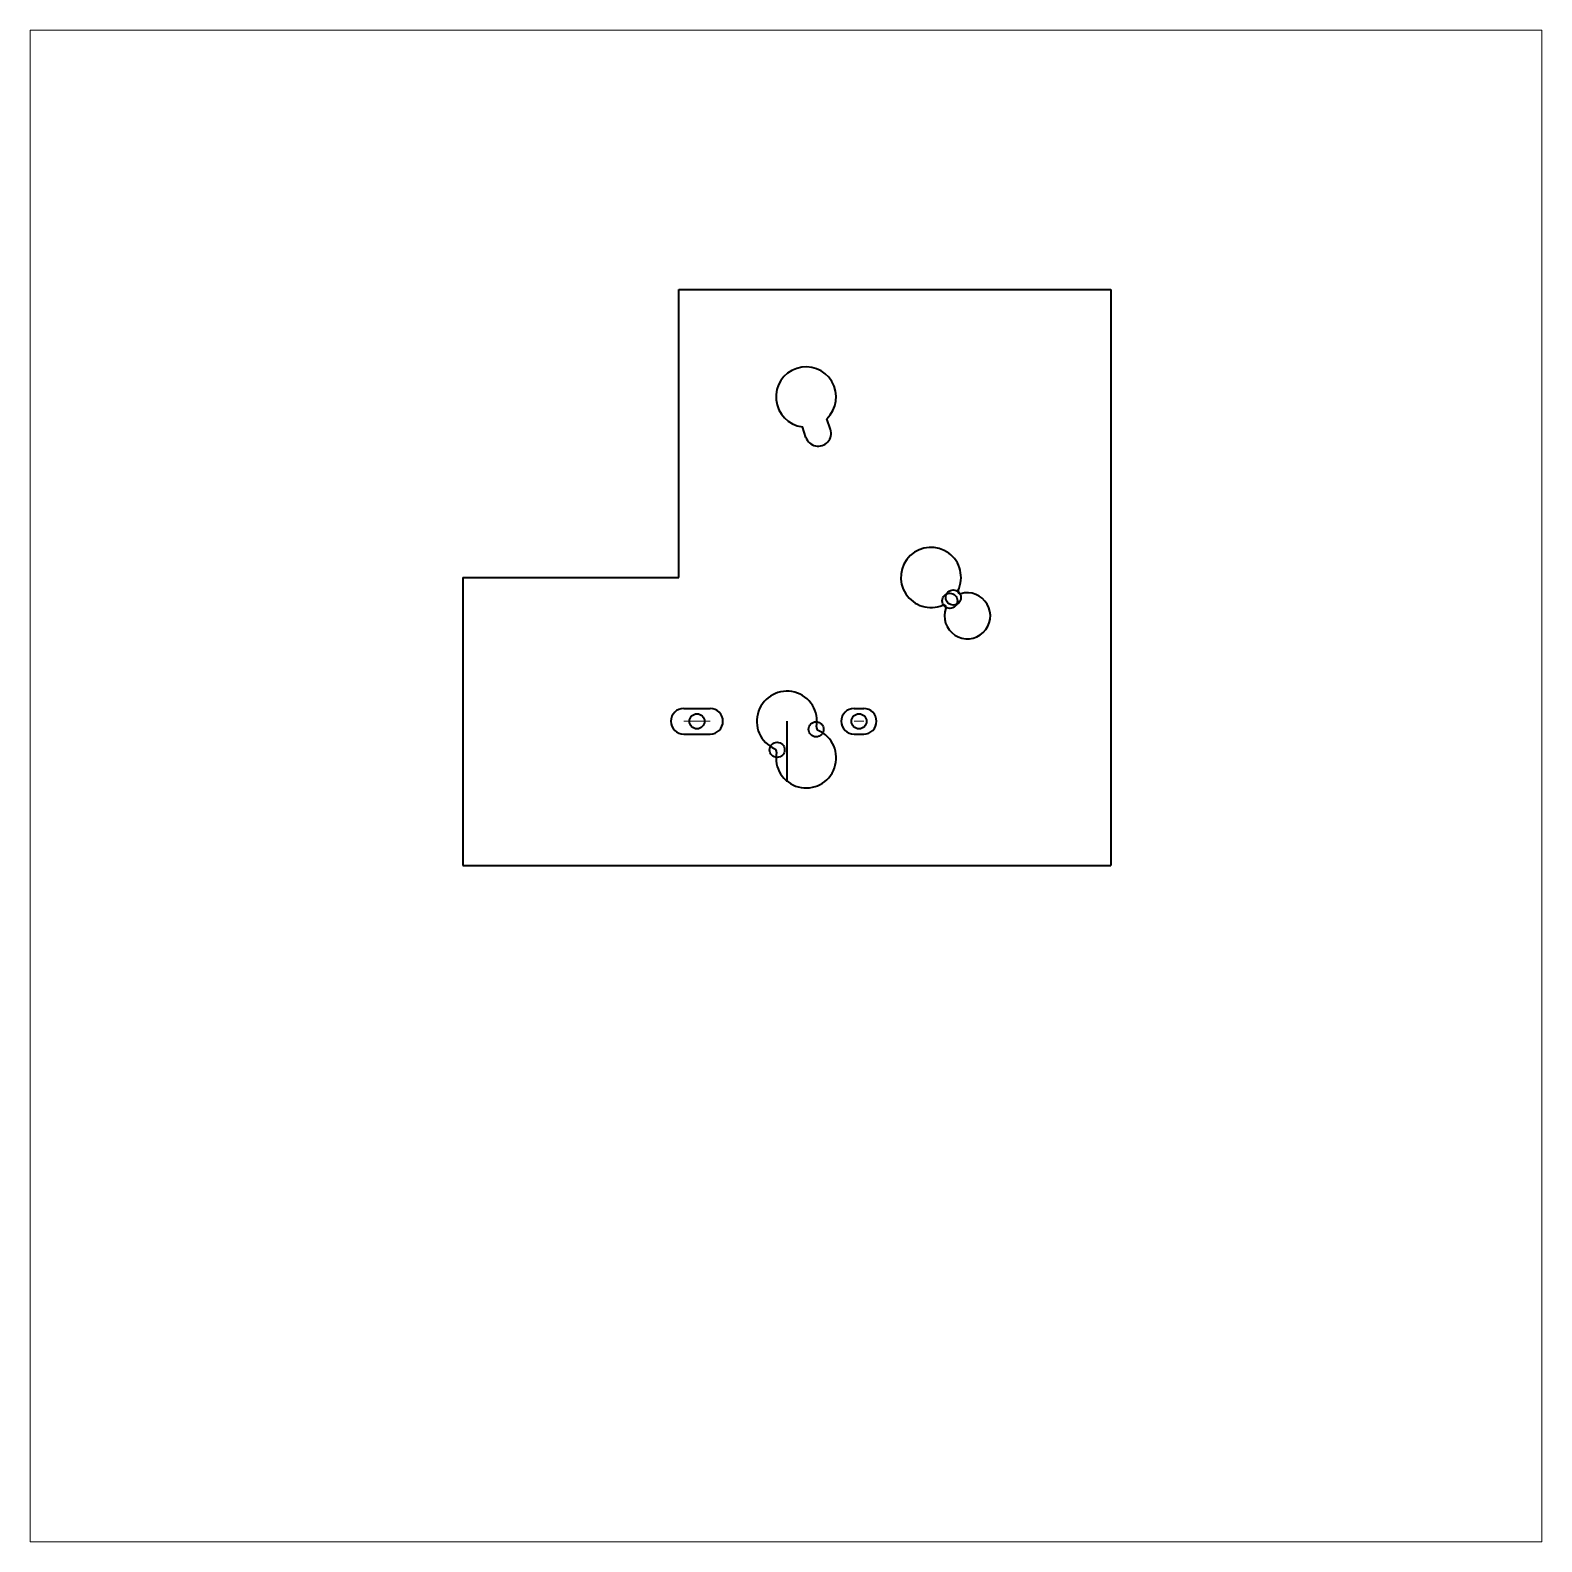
# Paper-space layout 'Sheet1' of a CAD drawing. Header units: millimetres. Extents: x 0 to 3.94, y 0 to 3.94.
# The model-space entities are those that its viewports show. They can reach past a viewport. Long polylines and large blocks are cut down to what shows.
import ezdxf

# ---------------------------------------------------------------- set-up
doc = ezdxf.new("R2010")
doc.units = ezdxf.units.MM
doc.header["$LTSCALE"] = 0.5
doc.linetypes.add('CENTER', pattern=[0.72, 0.45, -0.09, 0.09, -0.09])
for name, color, linetype, lineweight in [('ModelSketch_Construction', 7, 'CENTER', 13), ('ModelSketch_Point', 7, 'Continuous', 40), ('ModelSketch_Visible', 7, 'Continuous', 40), ('Visible', 7, 'Continuous', 40)]:
    doc.layers.add(name, color=color, linetype=linetype, lineweight=lineweight)

msp = doc.modelspace()

# ---------------------------------------------------------------- linework, layer by layer
at = {"layer": 'ModelSketch_Construction'}
for p, q in [((69.73, 54.28), (71.47, 54.28)), ((81, 54.28), (81.63, 54.28))]:
    msp.add_line(p, q, dxfattribs=at)
at = {"layer": 'ModelSketch_Point'}
for centre in [(87.33, 62.25), (87.56, 62.47), (70.6, 54.28), (78.48, 53.75), (81.32, 54.28), (75.9, 52.39)]:
    msp.add_circle(centre, 0.5, dxfattribs=at)
at = {"layer": 'ModelSketch_Visible'}
for p, q in [((79.43, 73.59), (79.2, 74.29)), ((77.81, 73.06), (77.58, 73.76)), ((69.73, 55.13), (71.47, 55.13)), ((81, 55.13), (81.63, 55.13)), ((76.55, 54.28), (76.55, 50.28)), ((69.73, 53.43), (71.47, 53.43)), ((81, 53.43), (81.63, 53.43))]:
    msp.add_line(p, q, dxfattribs=at)
for centre, radius, start, end in [((77.82, 75.74), 1.99, 313.4701, 262.9469), ((78.62, 73.33), 0.851, 198.2085, 18.2085), ((86.08, 63.8), 1.99, 334.0593, 293.0031), ((88.49, 61.26), 1.52, 160.2172, 106.8452), ((88.01, 62.86), 0.15, 154.0593, 286.8452), ((86.92, 61.83), 0.15, 340.2172, 113.0031), ((76.55, 54.28), 1.99, 349.3363, 246.1808), ((69.73, 54.28), 0.851, 90, 270), ((71.47, 54.28), 0.851, 270, 90), ((81, 54.28), 0.851, 90, 270), ((81.63, 54.28), 0.851, 270, 90), ((77.82, 51.86), 1.99, 169.3363, 66.1808), ((78.71, 53.87), 0.2, 169.3363, 246.1808), ((75.67, 52.27), 0.2, 349.3363, 66.1808)]:
    msp.add_arc(centre, radius, start, end, dxfattribs=at)
at = {"layer": 'Visible'}
for p, q in [((69.41, 63.8), (69.41, 82.85)), ((69.41, 82.85), (97.99, 82.85)), ((97.99, 82.85), (97.99, 44.75)), ((55.12, 63.8), (55.12, 44.75)), ((55.12, 63.8), (69.41, 63.8)), ((55.12, 44.75), (97.99, 44.75))]:
    msp.add_line(p, q, dxfattribs=at)

psp = doc.layouts.new('Sheet1')

# ---------------------------------------------------------------- viewports
at = {"layer": '0', "view_target_point": (76.4902, 50)}
psp.add_viewport(center=(1.9685, 1.9685), size=(3.937, 3.93701), view_center_point=(0, 0), view_height=100, dxfattribs=at)

doc.saveas('drawing.dxf')
